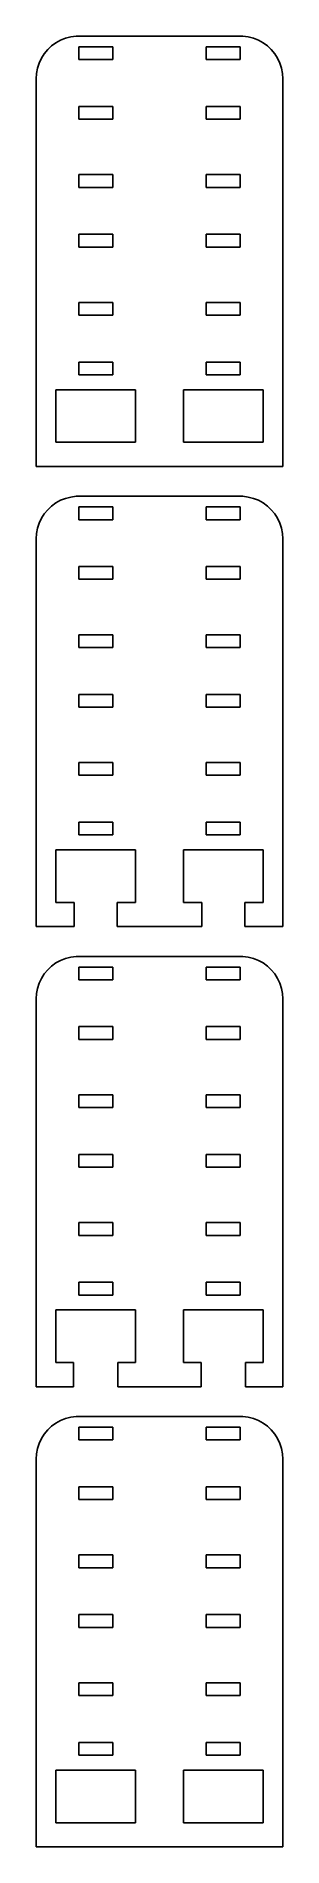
# Model space of a CAD drawing. Header units: metres. Extents: x -14 to 14, y 0 to 212.
import ezdxf

# ---------------------------------------------------------------- set-up
doc = ezdxf.new("R2010")
doc.units = ezdxf.units.M

msp = doc.modelspace()

# ---------------------------------------------------------------- linework, layer by layer
for p, q in [((-9.81395, 212.49), (-10.4369, 212.411)), ((9.81395, 212.49), (-9.81395, 212.49)), ((10.4369, 212.411), (9.81395, 212.49)), ((-13.5451, 210.439), (-13.8815, 209.909)), ((-13.1448, 210.923), (-13.5451, 210.439)), ((-12.6871, 211.353), (-13.1448, 210.923)), ((-12.1791, 211.722), (-12.6871, 211.353)), ((-11.6289, 212.024), (-12.1791, 211.722)), ((-11.0451, 212.255), (-11.6289, 212.024)), ((-10.4369, 212.411), (-11.0451, 212.255)), ((-9.5, 209.75), (-9.5, 211.25)), ((-9.5, 211.25), (-5.5, 211.25)), ((-5.5, 211.25), (-5.5, 209.75)), ((5.5, 209.75), (5.5, 211.25)), ((5.5, 211.25), (9.5, 211.25)), ((9.5, 211.25), (9.5, 209.75)), ((11.0451, 212.255), (10.4369, 212.411)), ((11.6289, 212.024), (11.0451, 212.255)), ((12.1791, 211.722), (11.6289, 212.024)), ((12.6871, 211.353), (12.1791, 211.722)), ((13.1448, 210.923), (12.6871, 211.353)), ((13.5451, 210.439), (13.1448, 210.923)), ((13.8815, 209.909), (13.5451, 210.439)), ((-14.3429, 208.743), (-14.4606, 208.127)), ((-14.1489, 209.341), (-14.3429, 208.743)), ((-13.8815, 209.909), (-14.1489, 209.341)), ((-5.5, 209.75), (-9.5, 209.75)), ((9.5, 209.75), (5.5, 209.75)), ((14.1489, 209.341), (13.8815, 209.909)), ((14.3429, 208.743), (14.1489, 209.341)), ((14.4606, 208.127), (14.3429, 208.743)), ((-14.4606, 208.127), (-14.5, 207.5)), ((-14.5, 207.5), (-14.5, 162)), ((14.5, 207.5), (14.4606, 208.127)), ((14.5, 162), (14.5, 207.5)), ((-9.5, 202.75), (-9.5, 204.25)), ((-9.5, 204.25), (-5.5, 204.25)), ((-5.5, 204.25), (-5.5, 202.75)), ((5.5, 202.75), (5.5, 204.25)), ((5.5, 204.25), (9.5, 204.25)), ((9.5, 204.25), (9.5, 202.75)), ((-5.5, 202.75), (-9.5, 202.75)), ((9.5, 202.75), (5.5, 202.75)), ((-9.5, 194.75), (-9.5, 196.25)), ((-9.5, 196.25), (-5.5, 196.25)), ((-5.5, 196.25), (-5.5, 194.75)), ((5.5, 194.75), (5.5, 196.25)), ((5.5, 196.25), (9.5, 196.25)), ((9.5, 196.25), (9.5, 194.75)), ((-5.5, 194.75), (-9.5, 194.75)), ((9.5, 194.75), (5.5, 194.75)), ((-9.5, 187.75), (-9.5, 189.25)), ((-9.5, 189.25), (-5.5, 189.25)), ((-5.5, 189.25), (-5.5, 187.75)), ((5.5, 187.75), (5.5, 189.25)), ((5.5, 189.25), (9.5, 189.25)), ((9.5, 189.25), (9.5, 187.75)), ((-5.5, 187.75), (-9.5, 187.75)), ((9.5, 187.75), (5.5, 187.75)), ((-9.5, 179.75), (-9.5, 181.25)), ((-9.5, 181.25), (-5.5, 181.25)), ((-5.5, 181.25), (-5.5, 179.75)), ((5.5, 179.75), (5.5, 181.25)), ((5.5, 181.25), (9.5, 181.25)), ((9.5, 181.25), (9.5, 179.75)), ((-5.5, 179.75), (-9.5, 179.75)), ((9.5, 179.75), (5.5, 179.75)), ((-9.5, 172.75), (-9.5, 174.25)), ((-9.5, 174.25), (-5.5, 174.25)), ((-5.5, 174.25), (-5.5, 172.75)), ((5.5, 172.75), (5.5, 174.25)), ((5.5, 174.25), (9.5, 174.25)), ((9.5, 174.25), (9.5, 172.75)), ((-5.5, 172.75), (-9.5, 172.75)), ((9.5, 172.75), (5.5, 172.75)), ((-12.1794, 164.83), (-12.1794, 171)), ((-12.1794, 171), (-2.82062, 171)), ((-2.82062, 171), (-2.82062, 164.83)), ((2.82062, 164.83), (2.82062, 171)), ((2.82062, 171), (12.1794, 171)), ((12.1794, 171), (12.1794, 164.83)), ((-2.82062, 164.83), (-12.1794, 164.83)), ((12.1794, 164.83), (2.82062, 164.83)), ((-14.5, 162), (14.5, 162)), ((-12.6871, 157.353), (-13.1448, 156.923)), ((-12.1791, 157.722), (-12.6871, 157.353)), ((-11.6289, 158.024), (-12.1791, 157.722)), ((-11.0451, 158.255), (-11.6289, 158.024)), ((-10.4369, 158.411), (-11.0451, 158.255)), ((-9.81395, 158.49), (-10.4369, 158.411)), ((9.81395, 158.49), (-9.81395, 158.49)), ((-9.5, 155.75), (-9.5, 157.25)), ((-9.5, 157.25), (-5.5, 157.25)), ((-5.5, 157.25), (-5.5, 155.75)), ((5.5, 155.75), (5.5, 157.25)), ((5.5, 157.25), (9.5, 157.25)), ((9.5, 157.25), (9.5, 155.75)), ((10.4369, 158.411), (9.81395, 158.49)), ((11.0451, 158.255), (10.4369, 158.411)), ((11.6289, 158.024), (11.0451, 158.255)), ((12.1791, 157.722), (11.6289, 158.024)), ((12.6871, 157.353), (12.1791, 157.722)), ((13.1448, 156.923), (12.6871, 157.353)), ((-14.1489, 155.341), (-14.3429, 154.743)), ((-13.8815, 155.909), (-14.1489, 155.341)), ((-13.5451, 156.439), (-13.8815, 155.909)), ((-13.1448, 156.923), (-13.5451, 156.439)), ((-5.5, 155.75), (-9.5, 155.75)), ((9.5, 155.75), (5.5, 155.75)), ((13.5451, 156.439), (13.1448, 156.923)), ((13.8815, 155.909), (13.5451, 156.439)), ((14.1489, 155.341), (13.8815, 155.909)), ((14.3429, 154.743), (14.1489, 155.341)), ((-14.4606, 154.127), (-14.5, 153.5)), ((-14.5, 153.5), (-14.5, 108)), ((-14.3429, 154.743), (-14.4606, 154.127)), ((14.4606, 154.127), (14.3429, 154.743)), ((14.5, 153.5), (14.4606, 154.127)), ((14.5, 108), (14.5, 153.5)), ((-9.5, 148.75), (-9.5, 150.25)), ((-9.5, 150.25), (-5.5, 150.25)), ((-5.5, 148.75), (-9.5, 148.75)), ((-5.5, 150.25), (-5.5, 148.75)), ((5.5, 148.75), (5.5, 150.25)), ((5.5, 150.25), (9.5, 150.25)), ((9.5, 148.75), (5.5, 148.75)), ((9.5, 150.25), (9.5, 148.75)), ((-9.5, 140.75), (-9.5, 142.25)), ((-9.5, 142.25), (-5.5, 142.25)), ((-5.5, 140.75), (-9.5, 140.75)), ((-5.5, 142.25), (-5.5, 140.75)), ((5.5, 140.75), (5.5, 142.25)), ((5.5, 142.25), (9.5, 142.25)), ((9.5, 140.75), (5.5, 140.75)), ((9.5, 142.25), (9.5, 140.75)), ((-9.5, 133.75), (-9.5, 135.25)), ((-9.5, 135.25), (-5.5, 135.25)), ((-5.5, 135.25), (-5.5, 133.75)), ((5.5, 133.75), (5.5, 135.25)), ((5.5, 135.25), (9.5, 135.25)), ((9.5, 135.25), (9.5, 133.75)), ((-5.5, 133.75), (-9.5, 133.75)), ((9.5, 133.75), (5.5, 133.75)), ((-9.5, 125.75), (-9.5, 127.25)), ((-9.5, 127.25), (-5.5, 127.25)), ((-5.5, 125.75), (-9.5, 125.75)), ((-5.5, 127.25), (-5.5, 125.75)), ((5.5, 125.75), (5.5, 127.25)), ((5.5, 127.25), (9.5, 127.25)), ((9.5, 125.75), (5.5, 125.75)), ((9.5, 127.25), (9.5, 125.75)), ((-9.5, 118.75), (-9.5, 120.25)), ((-9.5, 120.25), (-5.5, 120.25)), ((-5.5, 120.25), (-5.5, 118.75)), ((5.5, 118.75), (5.5, 120.25)), ((5.5, 120.25), (9.5, 120.25)), ((9.5, 120.25), (9.5, 118.75)), ((-12.1794, 110.83), (-12.1794, 117)), ((-12.1794, 117), (-2.82062, 117)), ((-5.5, 118.75), (-9.5, 118.75)), ((-2.82062, 117), (-2.82062, 110.83)), ((2.82062, 110.83), (2.82062, 117)), ((2.82062, 117), (12.1794, 117)), ((9.5, 118.75), (5.5, 118.75)), ((12.1794, 117), (12.1794, 110.83)), ((-10.0307, 110.83), (-12.1794, 110.83)), ((-10.0307, 108), (-10.0307, 110.83)), ((-2.82062, 110.83), (-4.96927, 110.83)), ((-4.96927, 110.83), (-4.96927, 108)), ((4.96927, 110.83), (2.82062, 110.83)), ((4.96927, 108), (4.96927, 110.83)), ((12.1794, 110.83), (10.0307, 110.83)), ((10.0307, 110.83), (10.0307, 108)), ((-14.5, 108), (-10.0307, 108)), ((-4.96927, 108), (4.96927, 108)), ((10.0307, 108), (14.5, 108)), ((-11.0451, 104.255), (-11.6289, 104.024)), ((-10.4369, 104.411), (-11.0451, 104.255)), ((-9.81395, 104.49), (-10.4369, 104.411)), ((9.81395, 104.49), (-9.81395, 104.49)), ((10.4369, 104.411), (9.81395, 104.49)), ((11.0451, 104.255), (10.4369, 104.411)), ((11.6289, 104.024), (11.0451, 104.255)), ((-13.5451, 102.439), (-13.8815, 101.909)), ((-13.1448, 102.923), (-13.5451, 102.439)), ((-12.6871, 103.353), (-13.1448, 102.923)), ((-12.1791, 103.722), (-12.6871, 103.353)), ((-11.6289, 104.024), (-12.1791, 103.722)), ((-9.5, 101.75), (-9.5, 103.25)), ((-9.5, 103.25), (-5.5, 103.25)), ((-5.5, 103.25), (-5.5, 101.75)), ((5.5, 101.75), (5.5, 103.25)), ((5.5, 103.25), (9.5, 103.25)), ((9.5, 103.25), (9.5, 101.75)), ((12.1791, 103.722), (11.6289, 104.024)), ((12.6871, 103.353), (12.1791, 103.722)), ((13.1448, 102.923), (12.6871, 103.353)), ((13.5451, 102.439), (13.1448, 102.923)), ((13.8815, 101.909), (13.5451, 102.439)), ((-14.4606, 100.127), (-14.5, 99.5)), ((-14.3429, 100.743), (-14.4606, 100.127)), ((-14.1489, 101.341), (-14.3429, 100.743)), ((-13.8815, 101.909), (-14.1489, 101.341)), ((-5.5, 101.75), (-9.5, 101.75)), ((9.5, 101.75), (5.5, 101.75)), ((14.1489, 101.341), (13.8815, 101.909)), ((14.3429, 100.743), (14.1489, 101.341)), ((14.4606, 100.127), (14.3429, 100.743)), ((14.5, 99.5), (14.4606, 100.127)), ((-14.5, 99.5), (-14.5, 54)), ((14.5, 54), (14.5, 99.5)), ((-9.5, 94.75), (-9.5, 96.25)), ((-9.5, 96.25), (-5.5, 96.25)), ((-5.5, 96.25), (-5.5, 94.75)), ((5.5, 94.75), (5.5, 96.25)), ((5.5, 96.25), (9.5, 96.25)), ((9.5, 96.25), (9.5, 94.75)), ((-5.5, 94.75), (-9.5, 94.75)), ((9.5, 94.75), (5.5, 94.75)), ((-9.5, 86.75), (-9.5, 88.25)), ((-9.5, 88.25), (-5.5, 88.25)), ((-5.5, 88.25), (-5.5, 86.75)), ((5.5, 86.75), (5.5, 88.25)), ((5.5, 88.25), (9.5, 88.25)), ((9.5, 88.25), (9.5, 86.75)), ((-5.5, 86.75), (-9.5, 86.75)), ((9.5, 86.75), (5.5, 86.75)), ((-9.5, 79.75), (-9.5, 81.25)), ((-9.5, 81.25), (-5.5, 81.25)), ((-5.5, 81.25), (-5.5, 79.75)), ((5.5, 79.75), (5.5, 81.25)), ((5.5, 81.25), (9.5, 81.25)), ((9.5, 81.25), (9.5, 79.75)), ((-5.5, 79.75), (-9.5, 79.75)), ((9.5, 79.75), (5.5, 79.75)), ((-9.5, 71.75), (-9.5, 73.25)), ((-9.5, 73.25), (-5.5, 73.25)), ((-5.5, 73.25), (-5.5, 71.75)), ((5.5, 71.75), (5.5, 73.25)), ((5.5, 73.25), (9.5, 73.25)), ((9.5, 73.25), (9.5, 71.75)), ((-5.5, 71.75), (-9.5, 71.75)), ((9.5, 71.75), (5.5, 71.75)), ((-9.5, 64.75), (-9.5, 66.25)), ((-9.5, 66.25), (-5.5, 66.25)), ((-5.5, 66.25), (-5.5, 64.75)), ((5.5, 64.75), (5.5, 66.25)), ((5.5, 66.25), (9.5, 66.25)), ((9.5, 66.25), (9.5, 64.75)), ((-5.5, 64.75), (-9.5, 64.75)), ((9.5, 64.75), (5.5, 64.75)), ((-12.1794, 56.83), (-12.1794, 63)), ((-12.1794, 63), (-2.82062, 63)), ((-2.82062, 63), (-2.82062, 56.83)), ((2.82062, 56.83), (2.82062, 63)), ((2.82062, 63), (12.1794, 63)), ((12.1794, 63), (12.1794, 56.83)), ((-10.0942, 56.83), (-12.1794, 56.83)), ((-10.0942, 54), (-10.0942, 56.83)), ((-2.82062, 56.83), (-4.90581, 56.83)), ((-4.90581, 56.83), (-4.90581, 54)), ((4.90581, 56.83), (2.82062, 56.83)), ((4.90581, 54), (4.90581, 56.83)), ((12.1794, 56.83), (10.0942, 56.83)), ((10.0942, 56.83), (10.0942, 54)), ((-14.5, 54), (-10.0942, 54)), ((-4.90581, 54), (4.90581, 54)), ((10.0942, 54), (14.5, 54)), ((-13.1448, 48.9227), (-13.5451, 48.4389)), ((-12.6871, 49.3526), (-13.1448, 48.9227)), ((-12.1791, 49.7216), (-12.6871, 49.3526)), ((-11.6289, 50.0241), (-12.1791, 49.7216)), ((-11.0451, 50.2553), (-11.6289, 50.0241)), ((-10.4369, 50.4114), (-11.0451, 50.2553)), ((-9.81395, 50.4901), (-10.4369, 50.4114)), ((9.81395, 50.4901), (-9.81395, 50.4901)), ((-9.5, 47.75), (-9.5, 49.25)), ((-9.5, 49.25), (-5.5, 49.25)), ((-5.5, 49.25), (-5.5, 47.75)), ((5.5, 47.75), (5.5, 49.25)), ((5.5, 49.25), (9.5, 49.25)), ((9.5, 49.25), (9.5, 47.75)), ((10.4369, 50.4114), (9.81395, 50.4901)), ((11.0451, 50.2553), (10.4369, 50.4114)), ((11.6289, 50.0241), (11.0451, 50.2553)), ((12.1791, 49.7216), (11.6289, 50.0241)), ((12.6871, 49.3526), (12.1791, 49.7216)), ((13.1448, 48.9227), (12.6871, 49.3526)), ((13.5451, 48.4389), (13.1448, 48.9227)), ((-14.1489, 47.3406), (-14.3429, 46.7434)), ((-13.8815, 47.9088), (-14.1489, 47.3406)), ((-13.5451, 48.4389), (-13.8815, 47.9088)), ((-5.5, 47.75), (-9.5, 47.75)), ((9.5, 47.75), (5.5, 47.75)), ((13.8815, 47.9088), (13.5451, 48.4389)), ((14.1489, 47.3406), (13.8815, 47.9088)), ((14.3429, 46.7434), (14.1489, 47.3406)), ((-14.4606, 46.1267), (-14.5, 45.5)), ((-14.5, 45.5), (-14.5, 0)), ((-14.3429, 46.7434), (-14.4606, 46.1267)), ((14.4606, 46.1267), (14.3429, 46.7434)), ((14.5, 45.5), (14.4606, 46.1267)), ((14.5, 0), (14.5, 45.5)), ((-9.5, 40.75), (-9.5, 42.25)), ((-9.5, 42.25), (-5.5, 42.25)), ((-5.5, 40.75), (-9.5, 40.75)), ((-5.5, 42.25), (-5.5, 40.75)), ((5.5, 40.75), (5.5, 42.25)), ((5.5, 42.25), (9.5, 42.25)), ((9.5, 40.75), (5.5, 40.75)), ((9.5, 42.25), (9.5, 40.75)), ((-9.5, 32.75), (-9.5, 34.25)), ((-9.5, 34.25), (-5.5, 34.25)), ((-5.5, 34.25), (-5.5, 32.75)), ((5.5, 32.75), (5.5, 34.25)), ((5.5, 34.25), (9.5, 34.25)), ((9.5, 34.25), (9.5, 32.75)), ((-5.5, 32.75), (-9.5, 32.75)), ((9.5, 32.75), (5.5, 32.75)), ((-9.5, 25.75), (-9.5, 27.25)), ((-9.5, 27.25), (-5.5, 27.25)), ((-5.5, 25.75), (-9.5, 25.75)), ((-5.5, 27.25), (-5.5, 25.75)), ((5.5, 25.75), (5.5, 27.25)), ((5.5, 27.25), (9.5, 27.25)), ((9.5, 25.75), (5.5, 25.75)), ((9.5, 27.25), (9.5, 25.75)), ((-9.5, 17.75), (-9.5, 19.25)), ((-9.5, 19.25), (-5.5, 19.25)), ((-5.5, 19.25), (-5.5, 17.75)), ((5.5, 17.75), (5.5, 19.25)), ((5.5, 19.25), (9.5, 19.25)), ((9.5, 19.25), (9.5, 17.75)), ((-5.5, 17.75), (-9.5, 17.75)), ((9.5, 17.75), (5.5, 17.75)), ((-9.5, 10.75), (-9.5, 12.25)), ((-9.5, 12.25), (-5.5, 12.25)), ((-5.5, 10.75), (-9.5, 10.75)), ((-5.5, 12.25), (-5.5, 10.75)), ((5.5, 10.75), (5.5, 12.25)), ((5.5, 12.25), (9.5, 12.25)), ((9.5, 10.75), (5.5, 10.75)), ((9.5, 12.25), (9.5, 10.75)), ((-12.1794, 2.82999), (-12.1794, 9)), ((-12.1794, 9), (-2.82062, 9)), ((-2.82062, 9), (-2.82062, 2.82999)), ((2.82062, 2.82999), (2.82062, 9)), ((2.82062, 9), (12.1794, 9)), ((12.1794, 9), (12.1794, 2.82999)), ((-2.82062, 2.82999), (-12.1794, 2.82999)), ((12.1794, 2.82999), (2.82062, 2.82999)), ((-14.5, 0), (14.5, 0))]:
    msp.add_line(p, q)

doc.saveas('drawing.dxf')
